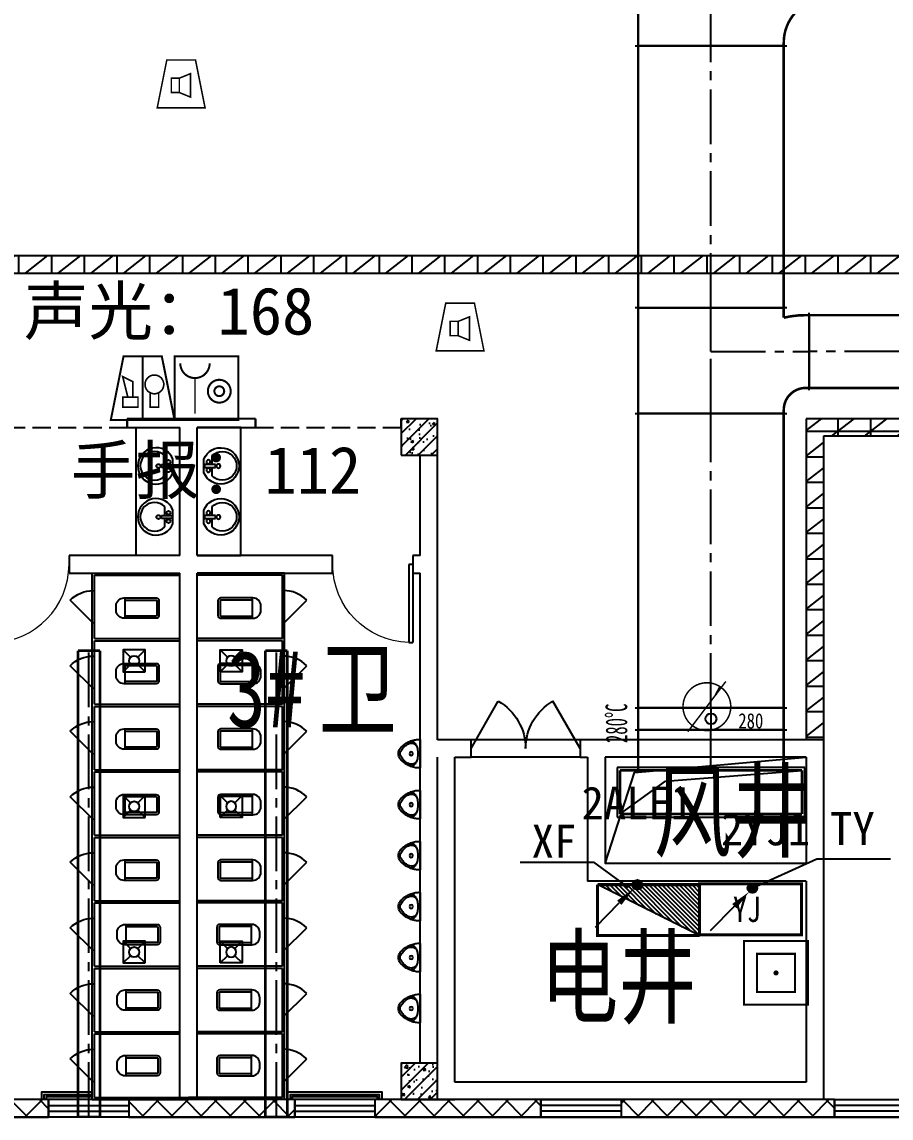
# Model space of a CAD drawing. Header units: millimetres. Extents: x -633009578 to 5705885, y -633235091 to 2571734.
# Drawn here: x 3538963 to 3550898, y 1855745 to 1870800 of the extents above; entities that cross this region are included whole.
import ezdxf

# ---------------------------------------------------------------- set-up
doc = ezdxf.new("R2010")
doc.units = ezdxf.units.MM
doc.header["$LTSCALE"] = 1000
doc.header["$MEASUREMENT"] = 0
doc.linetypes.add('CENTER2', pattern=[1.125, 0.75, -0.125, 0.125, -0.125])
doc.linetypes.add('DASH', pattern=[0.35, 0.25, -0.1])
doc.layers.get('0').update_dxf_attribs({"color": 9})
for name, color, linetype in [('000000000000电气', 7, 'Continuous'), ('A-COLUM(柱)', 255, 'Continuous'), ('A-DOOR(门）', 4, 'Continuous'), ('A-F-AREA(计算)', 5, 'Continuous'), ('A-FLOR(看线)', 8, 'Continuous'), ('A-HATH(填充)', 8, 'Continuous'), ('A-LM-RAIL(栏杆)', 167, 'Continuous'), ('A-LVTY(厨卫)', 8, 'Continuous'), ('A-OTHER(其它)', 192, 'Continuous'), ('A-TEXT(房间)', 243, 'Continuous'), ('A-WALL(墙)', 255, 'Continuous'), ('A-WINDOW（窗）', 4, 'Continuous'), ('DUCT-排烟中心线', 5, 'CENTER2'), ('DUCT-排烟法兰', 4, 'Continuous'), ('DUCT-排烟管', 2, 'Continuous'), ('DUCT-排烟管立管', 2, 'Continuous'), ('DUCT-排烟管端线', 4, 'Continuous'), ('DUCT-排烟阀门', 7, 'Continuous'), ('DUCT-排风中心线', 5, 'CENTER2'), ('DUCT-排风管', 31, 'Continuous'), ('H-Dev', 4, 'Continuous'), ('WALL', 9, 'Continuous'), ('电-弱电平面-箭头', 3, 'Continuous'), ('电-强电平面-标注', 3, 'Continuous'), ('设备-消防', 3, 'Continuous'), ('设备-箱柜', 3, 'Continuous')]:
    doc.layers.add(name, color=color, linetype=linetype)
doc.styles.add('_TCH', font='simhei.ttf', dxfattribs={"width": 0.75, "bigfont": 'hztxt.shx'})
doc.styles.add('_THVAC_DIM', font='simhei.ttf', dxfattribs={"width": 0.8, "height": 3.5, "bigfont": 'HZTXT'})
doc.styles.add('ELEC-DIM', font='simhei.ttf')
doc.styles.add('IDQSTYLE', font='simhei.ttf', dxfattribs={"width": 0.707, "bigfont": 'hztxt.shx'})
doc.styles.get("Standard").update_dxf_attribs({"font": 'simhei.ttf', "bigfont": 'hztxt.shx'})
doc.styles.add('宋体', font='simhei.ttf')
pattern_1 = [(0, (1102221.475196039, 677977.5160347573), (0, 350), []), (37.875, (1102621.475196039, 677977.5160347573), (-169.61527734408, 218.0766567528281), []), (90, (1102621.475196039, 677977.5160347573), (-450, 2.755455298081545e-14), [])]
pattern_2 = [(45, (1102421.475196039, 677977.5160347573), (-200.0002033111466, 200.0002033111467), []), (135, (1102421.475196039, 677977.5160347573), (-200.0002033111467, -200.0002033111466), [])]

# ---------------------------------------------------------------- blocks, each defined once
blk = doc.blocks.new('HC001303')
at = {"color": 0, "linetype": 'Continuous'}
blk.add_line((1.147673841419251, 1.538953517481514), (1.735401947549264, 2.599742189978989), dxfattribs=at)
at = {"color": 0, "linetype": 'Continuous', "const_width": 0.2}
blk.add_lwpolyline([(2.673745217742495e-14, -3.125, 0.1989123673796571), (2.209708691207992, -2.209708691207937, 0.1989123673796571), (3.125000000000028, -4.323120637516818e-16, 0.1989123673796568), (2.209708691207993, 2.209708691207993, 0.1989123673796569), (2.841876514387939e-14, 3.125, 0.1989123673796569), (-2.209708691207936, 2.209708691207994, 0.1989123673796568), (-3.124999999999972, 2.10353517373855e-15, 0.1989123673796572), (-2.209708691207937, -2.209708691207936, 0.1989123673796571)], format="xyb", close=True, dxfattribs=at)
blk.add_lwpolyline([(-2.500110713345594, -3.281016827298258), (2.47847216535268, 3.297393019579605)], dxfattribs=at)
at = {"color": 0, "style": 'IDQSTYLE', "width": 0.7}
for tag, p in [('280', (4.109408226946883, -2.854615367737885)), ('PSFHATT', (5.125000010000028, -3.281016827298258))]:
    blk.add_attdef(tag, p, '', height=2, dxfattribs=at)
blk = doc.blocks.new('HC001269')
at = {"color": 0, "linetype": 'Continuous', "const_width": 0.2}
for points in [[(-3.125, -3.125), (-3.125, 3.125), (3.125, 3.125), (3.125, -3.125), (-3.125, -3.125)], [(-1.875, -1.875), (-1.875, 1.875), (1.875, 1.875), (1.875, -1.875), (-1.875, -1.875)]]:
    blk.add_lwpolyline(points, dxfattribs=at)
at = {"color": 0, "linetype": 'Continuous', "const_width": 0.25}
blk.add_lwpolyline([(-0.125, 0, 1), (0.125, 0, 1)], format="xyb", close=True, dxfattribs=at)
at = {"color": 0, "style": 'IDQSTYLE', "width": 0.7}
blk.add_attdef('PSFHATT', (5.125, -3.125), '', height=2.5, dxfattribs=at)
blk = doc.blocks.new('HC001213')
at = {"color": 0, "linetype": 'Continuous', "const_width": 0.2}
blk.add_lwpolyline([(-1.875, 3.125), (1.875, 3.125), (3.125, -3.125), (-3.125, -3.125)], close=True, dxfattribs=at)
for points in [[(-0.243653517016746, 0.7382802506738564), (1.231346482983254, 1.338280250673856), (1.231346482983254, -1.736719749326144), (-0.243653517016746, -1.136719749326144)], [(-1.293653517016746, 0.7382802506738564), (-0.243653517016746, 0.7382802506738564), (-0.243653517016746, -1.136719749326144), (-1.293653517016746, -1.136719749326144), (-1.293653517016746, 0.7382802506738564)]]:
    blk.add_lwpolyline(points, dxfattribs=at)
at = {"color": 0, "style": 'IDQSTYLE', "width": 0.7}
blk.add_attdef('PSFHATT', (5.125, -3.125), '', height=2.5, dxfattribs=at)
blk = doc.blocks.new('HC001212')
at = {"color": 0, "linetype": 'Continuous', "const_width": 0.2}
blk.add_lwpolyline([(-1.875, 3.125), (1.875, 3.125), (3.125, -3.125), (-3.125, -3.125)], close=True, dxfattribs=at)
at = {"color": 0, "linetype": 'Continuous'}
for points, const_width in [([(0, 3.125), (0, -3.125)], 0.2), ([(-1.459485991813081, -0.8805239327332393), (-1.95948599181308, 1.119476067266761), (-0.9594859918130805, 0.619476067266761), (-0.9594859918130805, -0.8805239327332393)], 0.16), ([(-1.959485991813081, -1.880523932733239), (-1.95948599181308, -0.8805239327332393), (-0.4594859918130805, -0.8805239327332393), (-0.4594859918130805, -1.880523932733239), (-1.959485991813081, -1.880523932733239)], 0.16), ([(0.7290485194275803, -0.380523932733239), (0.7290485194281489, -1.880523932733239), (1.569048519428149, -1.880523932733239), (1.569048519430491, -0.380523932733239)], 0.16)]:
    blk.add_lwpolyline(points, dxfattribs=dict(at, const_width=const_width))
at = {"color": 0, "linetype": 'Continuous', "const_width": 0.16}
blk.add_lwpolyline([(1.799048519428144, -0.2905239327332435, 0.1989123673796631), (2.068287334970649, 0.3594760672667566, 0.1989123673796631), (1.799048519428145, 1.009476067266757, 0.1989123673796404), (1.149048519428189, 1.278714882809276, 0.1989123673796654), (0.4990485194281443, 1.009476067266757, 0.198912367379653), (0.2298097038856248, 0.3594760672667572, 0.1989123673796529), (0.4990485194281444, -0.2905239327332433, 0.1989123673796571), (1.14904851942816, -0.5597627482757622, 0.1989123673796488)], format="xyb", close=True, dxfattribs=at)
at = {"color": 0, "style": 'IDQSTYLE', "width": 0.7}
blk.add_attdef('PSFHATT', (5.125, -3.125), '', height=2.5, dxfattribs=at)
blk = doc.blocks.new('HC001208')
at = {"color": 0, "linetype": 'Continuous', "const_width": 0.2}
blk.add_lwpolyline([(-3.125, 3.125), (3.125, 3.125), (3.125, -3.125), (-3.125, -3.125)], close=True, dxfattribs=at)
blk.add_lwpolyline([(-2.560875308812533, 2.421549273106315, 0.198912367379651), (-2.13910907372117, 1.40331550819771, 0.1989123673796632), (-1.120875308812534, 0.9815492731063138, 0.1989123673796561), (-0.1026415439039181, 1.403315508197666, 0.1989123673796525), (0.3191246911874668, 2.421549273106313)], format="xyb", dxfattribs=at)
at = {"color": 0, "linetype": 'Continuous', "const_width": 0.128}
blk.add_lwpolyline([(-1.120875308812544, 0.9815492731063138), (-1.120875308812535, -2.518826738720627)], dxfattribs=at)
at = {"color": 0, "linetype": 'Continuous', "const_width": 0.2}
for points in [[(2.383210274305692, -0.3093507400644881, 0.9999999999999997), (0.1432102743056918, -0.3093507400644877, 0.9999999999999999)], [(0.7832102743056915, -0.3093507400644884, 0.9999999999999994), (1.743210274305692, -0.3093507400644881, 0.9999999999999994)]]:
    blk.add_lwpolyline(points, format="xyb", close=True, dxfattribs=at)
at = {"color": 0, "style": 'IDQSTYLE', "width": 0.7}
blk.add_attdef('PSFHATT', (5.125, -3.125), '', height=2.5, dxfattribs=at)
blk = doc.blocks.new('*X123')
at = {"color": 0, "linetype": 'Continuous'}
for p, q in [((237.2675791074955, 319.9990725063215), (242.2655414724513, 324.9970348712774)), ((235.9947869013596, 319.9990725063215), (239.7240323302681, 323.7283179352299)), ((236.4190509700716, 319.9990725063215), (240.5725604676919, 324.1525820039419)), ((236.8433150387835, 319.9990725063215), (241.4210886051158, 324.5768460726538)), ((237.6918431762074, 319.9990725063215), (242.2655414724513, 324.5727708025654)), ((238.1161072449193, 319.9990725063215), (242.2655414724513, 324.1485067338535)), ((238.5403713136312, 319.9990725063215), (242.2655414724513, 323.7242426651416)), ((235.1462587639358, 319.9990725063215), (238.0269760554204, 322.8797897978061)), ((235.5705228326477, 319.9990725063215), (238.8755041928442, 323.304053866518)), ((238.9646353823431, 319.9990725063215), (242.2655414724513, 323.2999785964296)), ((239.3888994510551, 319.9990725063215), (242.2655414724513, 322.8757145277177)), ((233.8734665578, 319.9990725063215), (235.4813916431488, 321.6069975916703)), ((234.297730626512, 319.9990725063215), (236.3299197805727, 322.0312616603822)), ((234.7219946952239, 319.9990725063215), (237.1784479179965, 322.4555257290941)), ((239.813163519767, 319.9990725063215), (242.2655414724513, 322.4514504590058)), ((240.2374275884789, 319.9990725063215), (242.2655414724513, 322.0271863902939)), ((240.6616916571909, 319.9990725063215), (242.2655414724513, 321.6029223215819)), ((233.0249384203761, 319.9990725063215), (233.7843353683011, 320.7584694542464)), ((233.4492024890881, 319.9990725063215), (234.6328635057249, 321.1827335229584)), ((241.0859557259028, 319.9990725063215), (242.2655414724513, 321.17865825287)), ((241.5102197946147, 319.9990725063215), (242.2655414724513, 320.7543941841581)), ((232.6006743516642, 319.9990725063215), (232.9358072308772, 320.3342053855345)), ((241.9344838633266, 319.9990725063215), (242.2655414724513, 320.3301301154461))]:
    blk.add_line(p, q, dxfattribs=at)
blk = doc.blocks.new('HC000431')
at = {"color": 0, "linetype": 'Continuous'}
blk.add_line((5, 2.5), (-5, -2.5), dxfattribs=at)
at = {"color": 0, "linetype": 'Continuous', "const_width": 0.3}
for points in [[(5, 2.5), (-5, 2.5), (-5, -2.5)], [(-5, -2.5), (5, -2.5), (5, 2.5)]]:
    blk.add_lwpolyline(points, dxfattribs=at)
at = {"color": 0, "linetype": 'Continuous'}
blk.add_blockref('*X123', (-237.2655414724513, -322.4990725063215), dxfattribs=at)
at = {"color": 0, "style": 'IDQSTYLE', "width": 0.7}
blk.add_attdef('PSFHATT', (7.000000000000028, -2.5), '', height=2.5, dxfattribs=at)
blk = doc.blocks.new('HC001536')
at = {"color": 0, "linetype": 'Continuous', "const_width": 0.3}
blk.add_lwpolyline([(5, 2.5), (-5, 2.5), (-5, -2.5), (5, -2.5)], close=True, dxfattribs=at)
at = {"color": 0, "style": 'IDQSTYLE', "width": 0.7}
for tag, p in [('AW', (-1.708333333333333, -1.25)), ('PSFHATT', (7, -2.5))]:
    blk.add_attdef(tag, p, '', height=2.5, dxfattribs=at)
blk = doc.blocks.new('*X126')
at = {"color": 0, "linetype": 'Continuous'}
for p, q in [((192.590110055903, 446.7242872143482), (193.9264208598343, 448.0605980182795)), ((192.6512440212146, 447.2096852483717), (193.4410228258108, 447.9994640529679)), ((192.666080612941, 446.3759937026742), (194.2747143715083, 447.9846274612416)), ((192.8122309321682, 446.0978799531896), (194.552828120993, 447.8384771420143)), ((193.0126674313866, 445.874052383696), (194.7766556904866, 447.6380406427959)), ((193.2651240367983, 445.7022449203958), (194.9484631537868, 447.3855840373842)), ((193.5780466605768, 445.5909034754624), (195.0598045987202, 447.0726614136058)), ((193.9838870800477, 445.5724798262212), (195.0782282479613, 446.6668209941349))]:
    blk.add_line(p, q, dxfattribs=at)
blk = doc.blocks.new('HC001447')
at = {"color": 0, "linetype": 'Continuous'}
blk.add_line((-5.469508829517324, -5.531426259851287), (-2.364015929042509, -2.356448738054951), dxfattribs=at)
blk.add_lwpolyline([(-2.364015929042509, -2.356448738054951, 0.8, 0, 0), (-0.4121164681388194, -0.4698776614111466, 0, 0, 0)], format="xyseb", dxfattribs=at)
blk.add_circle((0, 0), 0.625, dxfattribs=at)
at = {"color": 0, "linetype": 'Continuous', "xscale": 0.5, "yscale": 0.5, "zscale": 0.5}
blk.add_blockref('*X126', (-96.91845018383214, -223.4069038532592), dxfattribs=at)
at = {"color": 0, "style": 'IDQSTYLE', "width": 0.7}
blk.add_attdef('PSFHATT', (2.62500001, -5.531426259851287), '', height=2.5, dxfattribs=at)
blk = doc.blocks.new('_LV6')
for p, q in [((99.78343880523971, -300), (-99.78343880523971, -300)), ((-139.7834388052397, -340), (-139.7834388052361, -779.6564289797607)), ((-109.7834388052433, -340), (-109.7834388052397, -769.6564289797607)), ((99.78343880524335, -330), (-99.78343880524335, -330)), ((109.7834388052433, -769.6564289797607), (109.7834388052433, -340)), ((139.7834388052433, -779.6564289797607), (139.7834388052397, -340)), ((139.7834388052433, -769.6564289797607), (-139.7834388052397, -769.6564289797607)), ((-29.78343880523607, -889.6564289797607), (29.78343880524335, -889.6564289797607))]:
    blk.add_line(p, q)
for centre, radius, start, end in [((-99.78343880523971, -340), 40, 90, 180.0000000000002), ((99.78343880523971, -340), 40, 2.398081733190338e-13, 90), ((-99.78343880524335, -340), 10, 90, 180.0000000000002), ((99.78343880524335, -340), 10, 0, 90), ((-29.78343880523607, -779.6564289797607), 110, 180, 270), ((29.78343880524335, -779.6564289797607), 110, 270, 0)]:
    blk.add_arc(centre, radius, start, end)
blk = doc.blocks.new('$plan$00000387')
for points in [[(-195.1053413768082, -0.0007896247711869364), (195.1053413768082, 0.0007896247707321891, -0.056281), (192.2349483853259, -62.07158893748328, -0.051243), (175.2703486377404, -125.5748806645047, -0.047086), (143.6831082538288, -189.724628874892, -0.038643), (109.2489721777902, -237.0609902997553, -0.050944), (77.11679163034205, -267.7759659795192, -0.073316), (36.52038586093977, -290.7338367186967, -0.092337), (0.001018339326947171, -297.5362265440604, -0.092337), (-36.51803354920821, -290.7341323159712, -0.073316), (-77.11462417741222, -267.776590178973, -0.050944), (-109.2474259731857, -237.0618745823472, -0.038643), (-143.6819452275654, -189.7257908973352, -0.047086), (-175.269704824098, -125.5762993672297, -0.051243), (-192.2348186147988, -62.07314493917374, -0.056281)], [(0.0004063761161887669, -146.3291454144546, 0.999985), (0.0002089799604618747, -97.55313528460101, 0.999985)]]:
    blk.add_lwpolyline(points, format="xyb", close=True)
for points in [[(-169.3906686580854, -140.1226315288268, -0.078162), (-170.9980199055512, -114.6377667698976, -0.158684), (-159.1263041735847, -87.15485956814655, -0.087457), (-117.404978437914, -53.84085994681891, -0.073385), (-70.49119853318143, -36.56470876068397, -0.051629), (0.0003042701246158686, -29.26612660759247), (0.0003042701246158686, -29.26612660759247, -0.051629), (70.49149449189827, -36.56413818386, -0.073385), (117.4050415866323, -53.83990962471171, -0.087457), (159.1270096202247, -87.15357250312127, -0.158684), (170.9989478331345, -114.6363836417117, -0.078162), (169.3918028553499, -140.1212604160505)], [(117.0630501052547, -53.65384373908455, -0.099174), (138.5356947175851, -84.86577428893679, -0.110283), (144.8304822659725, -118.461657304113, -0.092873), (136.0170142026468, -157.9354627454745, -0.05733), (119.0399966660161, -187.626263302564, -0.037877), (85.37168024390257, -226.8225566132141, -0.072182), (35.33205354717484, -264.1794573646985, -0.124936), (0.001291311165005027, -273.1480356215775), (0.001291311165005027, -273.1480356215775, -0.124936), (-35.32991617790412, -264.1797433356796, -0.072182), (-85.36984427394054, -226.8232476352587, -0.037877), (-119.0384779452529, -187.6272268447183, -0.05733), (-136.0157358103124, -157.9365637070459, -0.092873), (-144.8298950764129, -118.4628296054302, -0.110283), (-138.5353804395845, -84.8668946738876, -0.099174), (-117.0629874684723, -53.65479130090807)]]:
    blk.add_lwpolyline(points, format="xyb")
blk = doc.blocks.new('$plan$00001628')
for p, q in [((-20.3236661099927, -1.818989403545856e-12), (20.3236661099927, 0)), ((20.3236661099927, 0), (20.3236661099927, -150.0481350782702)), ((-23.39245275389476, -103.9428290335418), (-143.6423603250569, -103.9428290335418)), ((-20.3236661099927, -150.0481350782702), (-20.3236661099927, -1.818989403545856e-12)), ((20.3236661099927, -150.0481350782702), (-20.3236661099927, -150.0481350782702)), ((136.0209855338053, -103.9428290335418), (23.52693074955823, -103.9428290335418))]:
    blk.add_line(p, q)
blk.add_lwpolyline([(-96.62842091566199, 9.318928566552131, 5.110403953654916), (92.21216199610717, 9.318928566550312)], format="xyb", close=True)
for centre, radius in [((-57.16031093435413, -51.98476159802703), 26.67481176936781), ((57.16031093435413, -51.98476159802703), 26.67481176936781), ((0, -190.1098522697775), 27.77136210564822)]:
    blk.add_circle(centre, radius)
blk.add_arc((-3.810687395625791, -242.5466148261803), 196.885515440561, 135.2526700260475, 44.74732997395247)
blk = doc.blocks.new('$TCHSYS$WIN2D')
for p, q in [((-0.5, 0.5), (0.5, 0.5)), ((-0.5, 0.5), (-0.4999999999999999, -0.5)), ((0.5, 0.5), (0.4999999999999998, -0.5)), ((0.5, 0.1666666666666666), (-0.5, 0.1666666666666666)), ((0.5, -0.1666666666666667), (-0.5, -0.1666666666666667)), ((-0.4999999999999999, -0.5), (0.5, -0.5))]:
    blk.add_line(p, q)
blk = doc.blocks.new('$DorLib2D$00000114')
at = {"color": 0}
blk.add_line((0.4999999999999964, 3.552713678800501e-15), (-0.2071067811864751, 0.7071067811864857), dxfattribs=at)
blk.add_arc((0.5000000000013856, -1.154631945610163e-12), 1.000000000001696, 135, 180, dxfattribs=at)
blk = doc.blocks.new('$DorLib2D$00000001')
for p, q in [((0.45, 0.9750000000000001), (0.5000000000000002, 0.9750000000000001)), ((0.45, 0), (0.45, 0.9750000000000001)), ((0.5, 0), (0.5, 0.9750000000000001)), ((0.5, 0), (0.45, 0))]:
    blk.add_line(p, q)
at = {"lineweight": 13}
blk.add_arc((0.475, 0), 0.975, 91.4692835813538, 180, dxfattribs=at)
blk = doc.blocks.new('$DorLib2D$00000231')
at = {"color": 0}
for p, q in [((-0.4999999999999947, 7.105427357601002e-15), (-0.2500000000000284, 0.4330127018921708)), ((0.5000000000000053, 7.105427357601002e-15), (0.250000000000032, 0.4330127018921708))]:
    blk.add_line(p, q, dxfattribs=at)
for centre, radius, start, end in [((-0.4999999999996803, 3.055333763768431e-13), 0.499999999999681, 0, 59.99999999996344), ((0.5000000000000426, -2.486899575160351e-14), 0.4999999999999835, 120.0000000000366, 180)]:
    blk.add_arc(centre, radius, start, end, dxfattribs=at)
blk = doc.blocks.new('_FZH')
h = blk.add_hatch()
h.set_pattern_fill('钢筋混凝土', color=256, scale=0.1, style=0)
h.set_pattern_definition([(45, (0, 0), (-0.1767766952966369, 0.1767766952966369), []), (50, (0, 0), (0.7172601826007535, -0.06275213498259512), [0.07500000000000001, -0.8250000000000001]), (355, (0, 0), (-0.138751333613, 0.7521921337000119), [0.06, -0.66]), (100.4514, (0.05977168000000001, -0.00522934), (0.5785093817140216, 0.6894395420609536), [0.06374019, -0.701142112]), (46.1842, (0, 0.2), (1.067241048625645, -0.1655190143290181), [0.1125, -1.2375]), (96.6356, (0.088936745, 0.186206693), (0.9346627055487033, 0.9741178709004418), [0.095610288, -1.051713]), (351.1842, (0, 0.2), (0.9346619451336272, 0.9741186009253247), [0.09000000000000001, -0.9900000000000001]), (21, (0.1, 0.15), (0.5969070521184617, -0.4026188906653388), [0.07500000000000001, -0.8250000000000001]), (326, (0.1, 0.15), (0.2433153319215824, 0.7251500450468529), [0.06, -0.66]), (71.4514, (0.149742233, 0.116448394), (0.84022262858149, 0.3225304967099524), [0.06374019, -0.701142112]), (37.50000000000001, (0, 0), (0.01215985531729062, 0.3328938538313115), [0, -0.652, 0, -0.67, 0, -0.6625000000000001]), (7.499999999999999, (0, 0), (0.2630695374421486, 0.3944117118823603), [0, -0.382, 0, -0.637, 0, -0.2525]), (-32.5, (-0.223, 0), (0.533822436172409, -0.02255487173437976), [0, -0.25, 0, -0.78, 0, -1.035]), (-42.5, (-0.323, 0), (0.5831861693423862, 0.1001049823323177), [0, -0.325, 0, -0.518, 0, -0.735])])
h.paths.add_polyline_path([(-0.5, -0.5), (0.5, -0.5), (0.5, 0.5), (-0.5, 0.5)])
blk.add_lwpolyline([(-0.5, -0.5), (0.5, -0.5), (0.5, 0.5), (-0.5, 0.5)], close=True)
blk = doc.blocks.new('bld')
for p, q in [((-149.9999999998836, 150), (-49.7184455517563, 49.71844555204734)), ((150, 150), (49.71844555233838, 49.71844555204734)), ((-49.7184455517563, -49.71844555204734), (-149.9999999998836, -150.0000000009313)), ((49.71844555233838, -49.71844555204734), (150, -150.0000000009313))]:
    blk.add_line(p, q)
blk.add_lwpolyline([(150, 150), (-149.9999999998836, 150), (-149.9999999998836, -150.0000000009313), (150, -150.0000000009313)], close=True)
blk.add_circle((0, 0), 70.3125)
blk = doc.blocks.new('00000594Cent')
at = {"lineweight": -2}
blk.add_line((-218.75, 1.4210854715202e-14), (218.75, 1.4210854715202e-14), dxfattribs=at)
at = {"color": 0, "linetype": 'ByBlock', "lineweight": -2}
blk.add_circle((0, 1.4210854715202e-14), 125, dxfattribs=at)
blk = doc.blocks.new('00000594Body')
at = {"color": 0, "linetype": 'ByBlock', "lineweight": -2}
for p, q in [((-250, -500), (-249.9999999999964, 500)), ((250, 500), (-250, 500)), ((250, -500), (250.0000000000036, 500)), ((-250, -500), (250, -500))]:
    blk.add_line(p, q, dxfattribs=at)

msp = doc.modelspace()

# ---------------------------------------------------------------- hatches: boundary and pattern name
at = {"layer": 'A-HATH(填充)'}
h = msp.add_hatch(dxfattribs=at)
h.set_pattern_fill('空心砖', color=256, scale=100, style=0)
h.set_pattern_definition(pattern_1)
h.paths.add_polyline_path([(3538289.994031725, 1867429.596922322), (3538409.994031784, 1867349.596922423), (3557819.994031749, 1867349.596922424), (3557819.994031756, 1867509.596922433), (3557699.99403176, 1867589.596922423), (3538289.994031765, 1867589.596922424)])
h = msp.add_hatch(dxfattribs=at)
h.set_pattern_fill('空心砖', color=256, scale=100, style=0)
h.set_pattern_definition(pattern_1)
h.paths.add_polyline_path([(3553869.994031765, 1865109.596922392), (3553869.994031765, 1865349.596922394), (3549729.994032404, 1865349.596922433), (3549969.994032389, 1865109.596922396)])
h = msp.add_hatch(dxfattribs=at)
h.set_pattern_fill('空心砖', color=256, scale=100, style=0)
h.set_pattern_definition(pattern_1)
h.paths.add_polyline_path([(3549969.994032389, 1865109.596922396), (3549729.994032404, 1865349.596922433), (3549729.994032429, 1860939.596922133), (3549969.994032429, 1860939.596922133)])
h = msp.add_hatch(dxfattribs=at)
h.set_pattern_fill('多孔材料', color=256, scale=100, style=0)
h.set_pattern_definition(pattern_2)
h.paths.add_polyline_path([(3534479.994031744, 1855759.596922407), (3539329.994032506, 1855759.596922414), (3539329.994032506, 1855999.596922435), (3534719.994031751, 1855999.596922429)])
h = msp.add_hatch(dxfattribs=at)
h.set_pattern_fill('多孔材料', color=256, scale=100, style=0)
h.set_pattern_definition(pattern_2)
h.paths.add_polyline_path([(3540429.994032506, 1855759.596922415), (3542709.994031996, 1855759.596922416), (3542709.994031996, 1855999.596922434), (3540429.994032506, 1855999.596922435)])
h = msp.add_hatch(dxfattribs=at)
h.set_pattern_fill('多孔材料', color=256, scale=100, style=0)
h.set_pattern_definition(pattern_2)
h.paths.add_polyline_path([(3543809.994031488, 1855759.596922417), (3546089.994030979, 1855759.596922419), (3546089.994030979, 1855999.596922434), (3543809.994031488, 1855999.596922434)])
h = msp.add_hatch(dxfattribs=at)
h.set_pattern_fill('多孔材料', color=256, scale=100, style=0)
h.set_pattern_definition(pattern_2)
h.paths.add_polyline_path([(3547189.994030979, 1855759.596922419), (3550120.033320327, 1855759.596922422), (3550120.033320327, 1855999.596922433), (3547189.994030979, 1855999.596922433)])

# ---------------------------------------------------------------- linework, layer by layer
at = {"layer": 'A-DOOR(门）'}
for p, q in [((3546629.994028427, 1860939.596922102), (3545129.994028427, 1860939.596922102)), ((3546629.994028427, 1860699.596922102), (3545129.994028427, 1860699.596922102))]:
    msp.add_line(p, q, dxfattribs=at)
at = {"layer": 'A-F-AREA(计算)'}
msp.add_lwpolyline([(3534479.971570265, 1991839.59697076), (3668759.971570265, 1991839.59697076), (3668759.971570265, 1855759.59697076), (3534479.971570265, 1855759.59697076)], close=True, dxfattribs=at)
at = {"layer": 'A-FLOR(看线)'}
for points in [[(3539929.994032301, 1856099.596922433), (3539229.994036932, 1856099.596922433), (3539229.994036932, 1855999.596922451)], [(3543909.994036231, 1855999.596922433), (3543909.994036231, 1856099.596922433), (3542609.994036193, 1856099.596922433), (3542609.994036193, 1855999.596922451)]]:
    msp.add_lwpolyline(points, dxfattribs=at)
at = {"layer": 'A-LM-RAIL(栏杆)'}
for points in [[(3539929.994032301, 1856064.596922433), (3539264.994036932, 1856064.596922433), (3539264.994036932, 1855999.596922451)], [(3539929.994032301, 1856034.596922433), (3539294.994036932, 1856034.596922433), (3539294.994036932, 1855999.596922451)], [(3543874.994036231, 1855999.596922433), (3543874.994036231, 1856064.596922433), (3542644.994036193, 1856064.596922433), (3542644.994036193, 1855999.596922451)], [(3543844.994036231, 1855999.596922433), (3543844.994036231, 1856034.596922433), (3542674.994036193, 1856034.596922433), (3542674.994036193, 1855999.596922451)]]:
    msp.add_lwpolyline(points, dxfattribs=at)
at = {"layer": 'A-LVTY(厨卫)'}
for p, q in [((3539929.99403231, 1862314.596922413), (3539929.994032325, 1863229.596922385)), ((3539929.994032325, 1863229.596922385), (3541129.994032251, 1863229.59692238)), ((3539959.994032321, 1862329.59692207), (3539959.994032325, 1863199.596922386)), ((3539959.994032325, 1863199.596922386), (3541129.994032251, 1863199.596922382)), ((3542569.994032279, 1863229.596922677), (3541369.9940333, 1863229.596922673)), ((3542539.99403228, 1863199.596922305), (3541369.9940333, 1863199.596922301)), ((3542539.994032282, 1862329.596921988), (3542539.99403228, 1863199.596922305)), ((3542569.99403249, 1862314.596922413), (3542569.994032279, 1863229.596922677)), ((3539929.994032312, 1861414.596922094), (3539929.994032316, 1862314.596922094)), ((3539959.994032321, 1862329.59692207), (3541129.994032251, 1862329.596922066)), ((3539959.994032318, 1861429.59692213), (3539959.994032321, 1862299.596922072)), ((3539959.994032321, 1862299.596922072), (3541129.994032251, 1862299.596922068)), ((3542539.994032282, 1862329.596921988), (3541369.994032708, 1862329.596921983)), ((3542539.994032825, 1862299.596922364), (3541369.994032708, 1862299.59692236)), ((3542539.994032829, 1861429.596922047), (3542539.994032825, 1862299.596922364)), ((3542569.994032492, 1861414.596922094), (3542569.994032488, 1862314.596922094)), ((3539929.994032322, 1860514.596922153), (3539929.994032326, 1861414.596922153)), ((3539959.994032318, 1861429.59692213), (3541129.994032149, 1861429.596922125)), ((3539959.994032314, 1860529.596922189), (3539959.994032318, 1861399.596922132)), ((3539959.994032318, 1861399.596922132), (3541129.994032149, 1861399.596922128)), ((3542539.994032829, 1861429.596922047), (3541369.994032708, 1861429.596922043)), ((3542539.994032286, 1861399.596922049), (3541369.994032708, 1861399.596922045)), ((3542539.99403229, 1860529.596922106), (3542539.994032286, 1861399.596922049)), ((3542569.994032502, 1860514.596922153), (3542569.994032498, 1861414.596922153)), ((3539929.99403232, 1859614.596922213), (3539929.994032323, 1860514.596922213)), ((3539959.994032314, 1860529.596922189), (3541129.994032149, 1860529.596922185)), ((3539959.99403231, 1859629.596921875), (3539959.994032314, 1860499.596922191)), ((3539959.994032314, 1860499.596922191), (3541129.994032149, 1860499.596922187)), ((3542539.99403229, 1860529.596922106), (3541369.994032845, 1860529.596922102)), ((3542539.994032833, 1860499.596922482), (3541369.994032845, 1860499.596922478)), ((3542539.994032837, 1859629.596922539), (3542539.994032833, 1860499.596922482)), ((3542569.994032499, 1859614.596922213), (3542569.994032496, 1860514.596922213)), ((3539929.99403232, 1858714.596922213), (3539929.994032323, 1859614.596922213)), ((3539959.99403231, 1859629.596921875), (3541129.994032302, 1859629.596921871)), ((3539959.994032307, 1858729.596922306), (3539959.99403231, 1859599.596922251)), ((3539959.99403231, 1859599.596922251), (3541129.994032302, 1859599.596922247)), ((3542539.994032837, 1859629.596922539), (3541369.994032845, 1859629.596922535)), ((3542539.994032294, 1859599.596922167), (3541369.994032845, 1859599.596922163)), ((3542539.994032297, 1858729.596922221), (3542539.994032294, 1859599.596922167)), ((3542569.994032499, 1858714.596922213), (3542569.994032496, 1859614.596922213)), ((3539929.99403232, 1857814.596922213), (3539929.994032323, 1858714.596922213)), ((3539959.994032307, 1858729.596922306), (3541129.994032302, 1858729.596922301)), ((3539959.994032303, 1857829.596922368), (3539959.994032307, 1858699.596922308)), ((3539959.994032307, 1858699.596922308), (3541129.994032302, 1858699.596922304)), ((3542539.994032297, 1858729.596922221), (3541369.994032302, 1858729.596922217)), ((3542539.994032297, 1858699.596922223), (3541369.994032302, 1858699.596922219)), ((3542539.994032301, 1857829.596922282), (3542539.994032297, 1858699.596922223)), ((3542569.994032499, 1857814.596922213), (3542569.994032496, 1858714.596922213)), ((3539929.994032316, 1856914.596922213), (3539929.99403232, 1857814.596922213)), ((3539959.994032303, 1857829.596922368), (3541129.994032302, 1857829.596922364)), ((3539959.994032299, 1856929.596922432), (3539959.994032303, 1857799.59692237)), ((3539959.994032303, 1857799.59692237), (3541129.994032302, 1857799.596922366)), ((3542539.994032301, 1857829.596922282), (3541369.994032302, 1857829.596922278)), ((3542539.994032844, 1857799.596922284), (3541369.994032302, 1857799.59692228)), ((3542539.994032848, 1856929.596921972), (3542539.994032844, 1857799.596922284)), ((3542569.994032503, 1856914.596922213), (3542569.994032499, 1857814.596922213)), ((3539929.994032295, 1855999.596922125), (3539929.99403232, 1856914.596922213)), ((3539959.994032299, 1856929.596922432), (3541129.994032302, 1856929.596922428)), ((3539959.994032295, 1856029.596922497), (3539959.994032299, 1856899.596922434)), ((3539959.994032299, 1856899.596922434), (3541129.994032302, 1856899.59692243)), ((3542539.994032848, 1856929.596921972), (3541369.994032302, 1856929.596921968)), ((3542539.994032305, 1856899.596921974), (3541369.994032302, 1856899.59692197)), ((3542539.994032308, 1856029.596921948), (3542539.994032305, 1856899.596921974)), ((3542569.994032308, 1855999.596922325), (3542569.994032504, 1856914.596922213)), ((3539929.994032295, 1855999.596922125), (3541249.99403241, 1855999.596922208)), ((3539959.994032295, 1856029.596922497), (3541249.99403241, 1856029.596922208)), ((3542539.994032308, 1856029.596921948), (3541249.99403241, 1856029.596922208)), ((3542569.994032308, 1855999.596922325), (3541249.99403241, 1855999.596922208))]:
    msp.add_line(p, q, dxfattribs=at)
for points in [[(3541129.994032292, 1863469.596922537), (3540529.994032276, 1863469.596922537), (3540529.994032376, 1865229.596922425), (3541129.994032391, 1865229.596922425)], [(3541369.994032527, 1863469.596922537), (3541969.994032543, 1863469.596922537), (3541969.994032444, 1865229.596922425), (3541369.994032429, 1865229.596922425)]]:
    msp.add_lwpolyline(points, dxfattribs=at)
at = {"layer": 'A-OTHER(其它)'}
msp.add_lwpolyline([(3546969.994032494, 1859239.596922089), (3547376.868837573, 1860488.814120962), (3549729.994032494, 1860699.596922128)], dxfattribs=at)
at = {"layer": 'A-WALL(墙)'}
for p, q in [((3538289.994031765, 1867589.596922424), (3557699.99403176, 1867589.596922423)), ((3538409.994031784, 1867349.596922423), (3557819.994031749, 1867349.596922424)), ((3541249.99403241, 1865349.596922424), (3540409.994030471, 1865349.59692243)), ((3540409.994030471, 1865349.59692243), (3540409.994030471, 1865229.596922443)), ((3542169.994032506, 1865349.596922469), (3541249.99403241, 1865349.596922424)), ((3542169.994032505, 1865229.596922521), (3542169.994032506, 1865349.596922469)), ((3553869.994031977, 1865349.596922378), (3549729.994032404, 1865349.596922433)), ((3549729.994032404, 1865349.596922433), (3549729.994032429, 1860939.596922133)), ((3540409.994030471, 1865229.596922443), (3541129.99403252, 1865229.596922456)), ((3541129.99403252, 1863469.596922175), (3541129.99403252, 1865229.596922456)), ((3541369.994032511, 1865229.596922443), (3542169.994032505, 1865229.596922521)), ((3541369.994032511, 1863469.596922203), (3541369.994032511, 1865229.596922443)), ((3553869.994031977, 1865109.596922444), (3549969.994032389, 1865109.596922396)), ((3549969.994032389, 1865109.596922396), (3549969.994032429, 1860939.596922133)), ((3544429.994031787, 1863469.596922203), (3544429.994031678, 1864849.596922453)), ((3544669.994031765, 1863349.596922211), (3544669.99403176, 1864849.596922453)), ((3541129.99403252, 1863469.596922175), (3539609.994031997, 1863469.596922113)), ((3539609.994031997, 1863469.596922113), (3539609.994031996, 1863229.596922365)), ((3543229.994031488, 1863469.596922207), (3541369.994032511, 1863469.596922203)), ((3543229.994031488, 1863229.596922038), (3543229.994031488, 1863469.596922207)), ((3544429.994031787, 1863469.596922203), (3544329.994031488, 1863469.596922208)), ((3544329.994031488, 1863469.596922208), (3544329.994031488, 1863229.596922038)), ((3544669.994031775, 1860939.596921102), (3544669.994031765, 1863349.596922211)), ((3539609.994031996, 1863229.596922365), (3541129.994032949, 1863229.59692234)), ((3541129.99403241, 1863214.596922408), (3541129.994032949, 1863229.59692234)), ((3541129.99403241, 1862314.596922089), (3541129.99403241, 1863214.596922408)), ((3541369.99403241, 1863214.596922408), (3541369.9940333, 1863229.596922156)), ((3541369.9940333, 1863229.596922156), (3543229.994031488, 1863229.596922038)), ((3541369.99403241, 1862314.596922089), (3541369.99403241, 1863214.596922408)), ((3544329.994031488, 1863229.596922038), (3544429.994031786, 1863229.596922156)), ((3544429.994031765, 1860819.596922102), (3544429.994031786, 1863229.596922156)), ((3541129.99403241, 1861414.596922149), (3541129.99403241, 1862314.596922089)), ((3541369.99403241, 1861414.596922149), (3541369.99403241, 1862314.596922089)), ((3541129.99403241, 1860514.596922208), (3541129.99403241, 1861414.596922149)), ((3541369.99403241, 1860514.596922208), (3541369.99403241, 1861414.596922149)), ((3544789.994031764, 1860939.596922102), (3544669.994031775, 1860939.596921102)), ((3545129.994028437, 1860939.596922179), (3544789.994031764, 1860939.596922102)), ((3545129.994028436, 1860699.596922239), (3545129.994028437, 1860939.596922179)), ((3546849.994032508, 1860939.596922102), (3546629.994028436, 1860939.596922179)), ((3546629.994028436, 1860939.596922179), (3546629.994028437, 1860699.596922239)), ((3549969.994032494, 1860939.596922134), (3546849.994032508, 1860939.596922102)), ((3549969.994032429, 1860939.596922133), (3549729.994032429, 1860939.596922133)), ((3549969.994032494, 1860939.596922134), (3549969.994032428, 1859119.596922102)), ((3544429.994031765, 1856499.596922424), (3544429.994031765, 1860819.596922102)), ((3544669.994031764, 1856119.59692243), (3544669.994031745, 1860699.596921101)), ((3544669.994031745, 1860699.596921101), (3544669.994031828, 1860699.596921101)), ((3544669.994031765, 1856499.596922424), (3544669.994031828, 1860699.596921101)), ((3544909.994031761, 1856239.596922443), (3544909.994031761, 1860699.596922266)), ((3544909.994031761, 1860699.596922266), (3545129.994028436, 1860699.596922239)), ((3546629.994028437, 1860699.596922239), (3546729.994032494, 1860699.596922266)), ((3546729.994032494, 1860699.596922266), (3546729.994032494, 1858999.596922082)), ((3549729.994032494, 1860699.596921965), (3546969.994032494, 1860699.596921965)), ((3546969.994032494, 1860699.596921965), (3546969.994032494, 1859239.596922089)), ((3549729.994032494, 1860699.596921965), (3549729.994032494, 1859239.596922089)), ((3541129.99403241, 1859614.596922208), (3541129.99403241, 1860514.596922208)), ((3541369.99403241, 1859614.596922208), (3541369.99403241, 1860514.596922208)), ((3541129.99403241, 1858714.596922208), (3541129.99403241, 1859614.596922208)), ((3541369.99403241, 1858714.596922208), (3541369.99403241, 1859614.596922208)), ((3549729.994032494, 1859239.596922089), (3546969.994032494, 1859239.596922089)), ((3549969.994032428, 1859119.596922102), (3549969.994032527, 1855999.596922377)), ((3549729.994032501, 1858999.596922082), (3546729.994032494, 1858999.596922082)), ((3549729.994032501, 1858999.596922082), (3549729.994032501, 1856239.596922443)), ((3541129.99403241, 1857814.596922208), (3541129.99403241, 1858714.596922208)), ((3541369.99403241, 1857814.596922208), (3541369.99403241, 1858714.596922208)), ((3541129.99403241, 1856914.596922208), (3541129.99403241, 1857814.596922208)), ((3541369.99403241, 1856914.596922208), (3541369.99403241, 1857814.596922208)), ((3541129.994032302, 1856029.596922493), (3541129.99403241, 1856914.596922208)), ((3541369.994032302, 1856029.596922492), (3541369.99403241, 1856914.596922208)), ((3544669.994031764, 1855999.596922424), (3544669.994031764, 1856119.59692243)), ((3549729.994032501, 1856239.596922443), (3544909.994031761, 1856239.596922443)), ((3544669.994031764, 1855999.596922424), (3544909.994031764, 1855999.596922424)), ((3549969.994032527, 1855999.596922377), (3544909.994031674, 1855999.596922377)), ((3544909.994031764, 1855999.596922424), (3544909.994031674, 1855999.596922377))]:
    msp.add_line(p, q, dxfattribs=at)
at = {"layer": 'A-WINDOW（窗）', "linetype": 'DASH'}
for p, q in [((3540409.994030931, 1865229.596922424), (3540409.994030931, 1865349.596922424)), ((3542169.994031765, 1865349.596922424), (3542169.994031765, 1865229.596922424)), ((3544169.994031765, 1865229.596922424), (3544169.994031765, 1865349.596922424)), ((3538409.994030931, 1865229.596922424, 800), (3540409.994030931, 1865229.596922424, 800)), ((3542169.994031765, 1865229.596922424, 800), (3544169.994031765, 1865229.596922424, 800))]:
    msp.add_line(p, q, dxfattribs=at)
at = {"layer": 'DUCT-排烟中心线', "color": 8}
for p, q in [((3548424.504886326, 1870519.527128722), (3548424.504886326, 1872119.527128722)), ((3548424.504886326, 1870469.527128722), (3548424.504886326, 1870519.527128722)), ((3548424.504886326, 1866872.616579905), (3548424.504886326, 1870469.327128722)), ((3548424.504886326, 1866272.416579905), (3548424.504886326, 1866872.416579905)), ((3548424.504886326, 1865422.416579905), (3548424.504886326, 1866272.416579905)), ((3548424.504886326, 1866272.416579905), (3549774.504886326, 1866272.416579905)), ((3552133.44083413, 1866272.416579905), (3549774.704886326, 1866272.416579905)), ((3548424.504886326, 1861378.231300869), (3548424.504886326, 1865422.216579905)), ((3548424.504886326, 1860519.790644329), (3548424.504886326, 1861077.831300869))]:
    msp.add_line(p, q, dxfattribs=at)
at = {"layer": 'DUCT-排烟法兰', "color": 8}
for p, q in [((3547384.504886326, 1870469.427128722), (3549464.504886326, 1870469.427128722)), ((3549464.504886326, 1866872.516579905), (3547384.504886326, 1866872.516579905)), ((3549774.604886326, 1865742.416579905), (3549774.604886326, 1866802.416579905)), ((3547384.504886326, 1865422.316579905), (3549464.504886326, 1865422.316579905)), ((3547384.504886326, 1861378.131300869), (3549464.504886326, 1861378.131300869)), ((3547384.504886326, 1861077.931300869), (3549464.504886326, 1861077.931300869)), ((3547134.504886326, 1860559.790644329), (3547134.504886326, 1859879.790644329)), ((3549714.504886326, 1860559.790644329), (3547134.504886326, 1860559.790644329)), ((3549714.504886326, 1859879.790644329), (3549714.504886326, 1860559.790644329)), ((3547134.504886326, 1859879.790644329), (3549714.504886326, 1859879.790644329))]:
    msp.add_line(p, q, dxfattribs=at)
at = {"layer": 'DUCT-排烟管', "color": 8, "const_width": 35}
for points in [[(3547424.504886326, 1871319.527128722), (3547424.504886326, 1870469.527128722)], [(3547424.504886326, 1870469.327128722), (3547424.504886326, 1866872.616579905)], [(3549424.504886326, 1870469.527128722), (3549424.504886326, 1870519.527128722)], [(3549424.504886326, 1866872.616579905), (3549424.504886326, 1870469.327128722)], [(3547424.504886326, 1866872.416579905), (3547424.504886326, 1865472.416579905)], [(3549424.504886326, 1866737.327643972), (3549424.504886326, 1866872.416579905)], [(3549774.504886326, 1866772.416579905), (3549724.504886326, 1866772.416579905)], [(3552133.44083413, 1866772.416579905), (3549774.704886326, 1866772.416579905)], [(3549724.504886326, 1865772.416579905), (3549774.504886326, 1865772.416579905)], [(3549774.704886326, 1865772.416579905), (3552133.44083413, 1865772.416579905)], [(3547424.504886326, 1865472.416579905), (3547424.504886326, 1865422.416579905)], [(3547424.504886326, 1865422.216579905), (3547424.504886326, 1861378.231300869)], [(3549424.504886326, 1865422.416579905), (3549424.504886326, 1865472.416579905)], [(3549424.504886326, 1861378.231300869), (3549424.504886326, 1865422.216579905)], [(3547424.504886326, 1861078.031300869), (3547424.504886326, 1861378.031300869)], [(3549424.504886326, 1861378.031300869), (3549424.504886326, 1861078.031300869)], [(3547424.504886326, 1861077.831300869), (3547424.504886326, 1860519.790644329)], [(3549424.504886326, 1860519.790644329), (3549424.504886326, 1861077.831300869)], [(3547424.504886326, 1860519.790644329), (3549424.504886326, 1860519.790644329)]]:
    msp.add_lwpolyline(points, dxfattribs=at)
for points in [[(3550024.504886326, 1871119.527128722, 0.4142135623733224), (3549424.504886326, 1870519.527128722)], [(3549724.504886326, 1866772.416579905, 0.05828290405839127), (3549424.504886326, 1866737.327643972)], [(3549724.504886326, 1865772.416579905, 0.4142135623733222), (3549424.504886326, 1865472.416579905)]]:
    msp.add_lwpolyline(points, format="xyb", dxfattribs=at)
at = {"layer": 'DUCT-排烟管立管', "color": 8, "const_width": 35}
for points in [[(3549674.504886326, 1860519.790644329), (3547174.504886326, 1860519.790644329)], [(3547174.504886326, 1860519.790644329), (3547174.504886326, 1859919.790644329)], [(3549674.504886326, 1859919.790644329), (3549674.504886326, 1860519.790644329)], [(3547174.504886326, 1859919.790644329), (3549674.504886326, 1859919.790644329)]]:
    msp.add_lwpolyline(points, dxfattribs=at)
at = {"layer": 'DUCT-排烟管端线', "color": 8}
for p, q in [((3547424.504886326, 1870469.527128722), (3549424.504886326, 1870469.527128722)), ((3549424.504886326, 1870469.327128722), (3547424.504886326, 1870469.327128722)), ((3547424.504886326, 1866872.616579905), (3549424.504886326, 1866872.616579905)), ((3549424.504886326, 1866872.416579905), (3547424.504886326, 1866872.416579905)), ((3549774.504886326, 1865772.416579905), (3549774.504886326, 1866772.416579905)), ((3549774.704886326, 1866772.416579905), (3549774.704886326, 1865772.416579905)), ((3547424.504886326, 1865422.416579905), (3549424.504886326, 1865422.416579905)), ((3549424.504886326, 1865422.216579905), (3547424.504886326, 1865422.216579905)), ((3547424.504886326, 1861378.231300869), (3549424.504886326, 1861378.231300869)), ((3549424.504886326, 1861378.031300869), (3547424.504886326, 1861378.031300869)), ((3549424.504886326, 1861078.031300869), (3547424.504886326, 1861078.031300869)), ((3549424.504886326, 1861077.831300869), (3547424.504886326, 1861077.831300869)), ((3547799.504886326, 1860369.790644329), (3549674.504886326, 1860519.790644329)), ((3547174.504886326, 1859919.790644329), (3547799.504886326, 1860369.790644329))]:
    msp.add_line(p, q, dxfattribs=at)
at = {"layer": 'DUCT-排风中心线', "color": 8}
for p, q in [((3539884.24962846, 1855762.346746071), (3539884.249628469, 1862164.536563749)), ((3542457.042217508, 1855762.346746058), (3542457.042217562, 1862164.536563736))]:
    msp.add_line(p, q, dxfattribs=at)
at = {"layer": 'DUCT-排风管', "color": 8, "const_width": 35}
for points in [[(3540034.249628469, 1862164.536563749), (3539734.249628469, 1862164.53656375)], [(3539734.249628469, 1862164.53656375), (3539734.24962846, 1855762.346746072)], [(3540034.24962846, 1855762.346746071), (3540034.249628469, 1862164.536563749)], [(3542607.042217562, 1862164.536563735), (3542307.042217562, 1862164.536563737)], [(3542307.042217562, 1862164.536563737), (3542307.042217508, 1855762.346746059)], [(3542607.042217508, 1855762.346746057), (3542607.042217562, 1862164.536563735)], [(3539734.24962846, 1855762.346746072), (3540034.24962846, 1855762.346746071)], [(3542307.042217508, 1855762.346746059), (3542607.042217508, 1855762.346746057)]]:
    msp.add_lwpolyline(points, dxfattribs=at)
at = {"layer": 'WALL'}
for p, q in [((3539329.994032506, 1855999.596922435), (3534719.994031751, 1855999.596922429)), ((3539329.994032506, 1855759.596922414), (3539329.994032506, 1855999.596922435)), ((3542709.994031996, 1855999.596922434), (3540429.994032506, 1855999.596922435)), ((3540429.994032506, 1855999.596922435), (3540429.994032506, 1855759.596922415)), ((3542709.994031996, 1855759.596922416), (3542709.994031996, 1855999.596922434)), ((3546089.994030979, 1855999.596922434), (3543809.994031488, 1855999.596922434)), ((3543809.994031488, 1855999.596922434), (3543809.994031488, 1855759.596922417)), ((3546089.994030979, 1855759.596922419), (3546089.994030979, 1855999.596922434)), ((3550120.033320327, 1855999.596922433), (3547189.994030979, 1855999.596922433)), ((3547189.994030979, 1855999.596922433), (3547189.994030979, 1855759.596922419)), ((3550120.033320327, 1855759.596922422), (3550120.033320327, 1855999.596922433)), ((3534479.994031744, 1855759.596922407), (3539329.994032506, 1855759.596922414)), ((3540429.994032506, 1855759.596922415), (3542709.994031996, 1855759.596922416)), ((3543809.994031488, 1855759.596922417), (3546089.994030979, 1855759.596922419)), ((3547189.994030979, 1855759.596922419), (3550120.033320327, 1855759.596922422))]:
    msp.add_line(p, q, dxfattribs=at)
at = {"layer": '电-强电平面-标注'}
for p, q in [((3548949.921144445, 1858882.252110363), (3549876.419466673, 1859306.550592944)), ((3549876.419466673, 1859306.550592944), (3550889.077694521, 1859306.550592944)), ((3545803.761387898, 1859258.734518151), (3546816.419615746, 1859258.734518151)), ((3547292.76306567, 1858909.93603557), (3546816.419615746, 1859258.734518151))]:
    msp.add_line(p, q, dxfattribs=at)

# ---------------------------------------------------------------- block references
at = {"layer": 'A-COLUM(柱)', "xscale": 500, "yscale": 500, "zscale": 500}
for p in [(3544419.994031765, 1865099.596922424), (3544419.994031765, 1856249.596922424)]:
    msp.add_blockref('_FZH', p, dxfattribs=at)
at = {"layer": 'A-DOOR(门）', "extrusion": (0, 0, -1), "xscale": -1100, "yscale": 1100, "zscale": 1100, "rotation": 180}
msp.add_blockref('$DorLib2D$00000001', (-3539059.99403241, 1863349.596922211), dxfattribs=at)
at = {"layer": 'A-DOOR(门）', "xscale": -1100, "yscale": 1100, "zscale": 1100, "rotation": 180}
msp.add_blockref('$DorLib2D$00000001', (3543779.994031699, 1863349.596922211), dxfattribs=at)
at = {"layer": 'A-DOOR(门）', "xscale": -1500, "yscale": 1500, "zscale": 1500}
msp.add_blockref('$DorLib2D$00000231', (3545879.994028427, 1860819.596922102), dxfattribs=at)
at = {"layer": 'A-LVTY(厨卫)'}
for name, p, rotation in [('$plan$00001628', (3541028.205831922, 1864699.59692397), 270), ('$plan$00001628', (3541028.205831922, 1863999.59692397), 270), ('_LV6', (3541354.993049397, 1862749.596922356), 89.99999999999993), ('_LV6', (3541354.993049399, 1861849.596922037), 89.99999999999993), ('_LV6', (3541354.993049409, 1860949.596922097), 89.99999999999993), ('$plan$00000387', (3544429.993242139, 1860749.596864064), 270), ('_LV6', (3541354.993049406, 1860049.596922156), 89.99999999999993), ('$plan$00000387', (3544429.993242139, 1860049.596864064), 270), ('$plan$00000387', (3544429.993242139, 1859349.596864064), 270), ('_LV6', (3541354.993049406, 1859149.596922156), 89.99999999999993), ('$plan$00000387', (3544429.993242139, 1858649.596864064), 270), ('_LV6', (3541339.993049455, 1858264.596922108), 89.99999999999993), ('$plan$00000387', (3544429.993242139, 1857949.596864064), 270), ('_LV6', (3541339.993049459, 1857364.596922108), 89.99999999999993), ('$plan$00000387', (3544429.993242139, 1857249.596864064), 270), ('_LV6', (3541339.993049462, 1856464.596922108), 89.99999999999993)]:
    msp.add_blockref(name, p, dxfattribs=dict(at, rotation=rotation))
at = {"layer": 'A-LVTY(厨卫)', "xscale": -1}
for name, p, rotation in [('$plan$00001628', (3541471.782232117, 1864699.59692397), 89.99999999999999), ('$plan$00001628', (3541471.782232117, 1863999.59692397), 89.99999999999999), ('_LV6', (3541144.995015404, 1862749.596922356), 270.0000000000001), ('_LV6', (3541144.995015406, 1861849.596922037), 270.0000000000001), ('_LV6', (3541144.995015416, 1860949.596922097), 270.0000000000001), ('_LV6', (3541144.995015414, 1860049.596922156), 270.0000000000001), ('_LV6', (3541144.995015414, 1859149.596922156), 270.0000000000001), ('_LV6', (3541159.995015365, 1858264.596922108), 270.0000000000001), ('_LV6', (3541159.995015361, 1857364.596922108), 270.0000000000001), ('_LV6', (3541159.995015361, 1856464.596922108), 270.0000000000001)]:
    msp.add_blockref(name, p, dxfattribs=dict(at, rotation=rotation))
at = {"layer": 'A-LVTY(厨卫)', "yscale": 450, "zscale": 100}
for p, xscale, rotation in [((3539944.994032312, 1862764.596922413), -450, 89.99999999978505), ((3542554.994032488, 1862764.596922413), 450, 269.999999999785), ((3539944.994032314, 1861864.596922094), -450, 89.99999999978505), ((3542554.99403249, 1861864.596922094), 450, 269.999999999785), ((3539944.994032324, 1860964.596922153), -450, 89.99999999978505), ((3542554.9940325, 1860964.596922153), 450, 269.999999999785), ((3539944.994032321, 1860064.596922213), -450, 89.99999999978505), ((3542554.994032498, 1860064.596922213), 450, 269.999999999785), ((3539944.994032321, 1859164.596922213), -450, 89.99999999978505), ((3542554.994032498, 1859164.596922213), 450, 269.999999999785), ((3539944.994032319, 1858264.596922212), -450, 89.99999999978505), ((3542554.994032501, 1858264.596922212), 450, 269.999999999785), ((3539944.994032315, 1857364.596922212), -450, 89.99999999978505), ((3542554.994032505, 1857364.596922212), 450, 269.999999999785), ((3539944.994032315, 1856464.596922212), -450, 89.99999999978505), ((3542554.994032509, 1856464.596922212), 450, 269.999999999785)]:
    msp.add_blockref('$DorLib2D$00000114', p, dxfattribs=dict(at, xscale=xscale, rotation=rotation))
at = {"layer": 'A-WINDOW（窗）', "extrusion": (0, 0, -1), "xscale": 1100, "yscale": 240, "zscale": 1100}
for p in [(-3539879.994032402, 1855879.596922424), (-3543259.994031662, 1855879.596922424)]:
    msp.add_blockref('$TCHSYS$WIN2D', p, dxfattribs=at)
at = {"layer": 'A-WINDOW（窗）', "yscale": 240}
for p, xscale, zscale in [((3546639.994030923, 1855879.596922424), 1100, 1100), ((3553120.03986853, 1855879.596922424), 6000.013096185634, 6000.013096185634)]:
    msp.add_blockref('$TCHSYS$WIN2D', p, dxfattribs=dict(at, xscale=xscale, zscale=zscale))
at = {"layer": 'DUCT-排烟阀门', "color": 8, "xscale": 0.6, "rotation": 270}
for name, yscale in [('00000594Body', 2), ('00000594Cent', 0.6)]:
    msp.add_blockref(name, (3548424.504886326, 1861228.031300869, 3000), dxfattribs=dict(at, yscale=yscale))
at = {"layer": 'H-Dev', "color": 8, "rotation": 269.999999999907}
for p in [(3540504.206729123, 1862024.864541401, -5000), (3540504.206729119, 1860024.864541401, -5000), (3540504.206729116, 1858024.864541401, -5000)]:
    msp.add_blockref('bld', p, dxfattribs=at)
at = {"layer": 'H-Dev', "color": 8, "xscale": -1, "rotation": 89.99999999947032}
for p in [(3541837.085116907, 1862024.864541394, -5000), (3541837.085116889, 1860024.864541394, -5000), (3541837.08511687, 1858024.864541394, -5000)]:
    msp.add_blockref('bld', p, dxfattribs=at)
at = {"layer": '电-弱电平面-箭头', "color": 4, "xscale": 105, "yscale": 105, "zscale": 105}
for p in [(3547413.756485668, 1858949.49696181), (3548993.950092872, 1858902.415574839)]:
    msp.add_blockref('HC001447', p, dxfattribs=at)
at = {"layer": '设备-消防'}
for name, p, xscale, yscale, zscale in [('HC001213', (3541149.745779686, 1869949.125), 105, 105, 105), ('HC001213', (3544979.745779686, 1866609.125), 105, 105, 105), ('HC001212', (3540621.463890539, 1865771), 140, 140, 140), ('HC001208', (3541496.463890539, 1865771), 140, 140, 140)]:
    msp.add_blockref(name, p, dxfattribs=dict(at, xscale=xscale, yscale=yscale, zscale=zscale))
ref = msp.add_blockref('HC001303', (3548368.852995098, 1861395.531300873, 3000), dxfattribs=dict(at, xscale=105, yscale=105, zscale=105))
ref.add_attrib('280', '280', (3548800.340858927, 1861095.79668726, 3000), dxfattribs={"layer": '0', "color": 0, "height": 210, "width": 0.8})
at = {"layer": '设备-消防', "xscale": -140, "yscale": 140, "zscale": 140, "rotation": 180}
msp.add_blockref('HC001269', (3549317.89574351, 1857738.177810032), dxfattribs=at)
at = {"layer": '设备-箱柜', "xscale": -140, "yscale": 140, "zscale": 140, "rotation": 180}
msp.add_blockref('HC000431', (3547567.435057416, 1858600.611953838), dxfattribs=at)
at = {"layer": '设备-箱柜'}
ref = msp.add_blockref('HC001536', (3548967.435057416, 1858612.805051462), dxfattribs=dict(at, xscale=140, yscale=140, zscale=140))
ref.add_attrib('AW', 'YJ', (3548728.26839075, 1858437.805051462), dxfattribs={"layer": '0', "color": 0, "height": 350, "width": 0.8})

# ---------------------------------------------------------------- texts
at = {"layer": '000000000000电气', "color": 5, "lineweight": 35, "style": '宋体'}
msp.add_text('声光：168', height=650, dxfattribs=at).set_placement((3538990.88610297, 1866505.694845727))
at = {"layer": '000000000000电气', "color": 2, "lineweight": 35, "style": '宋体'}
msp.add_text('手报：112', height=650, dxfattribs=at).set_placement((3539635.566167515, 1864318.360102633))
at = {"layer": 'A-TEXT(房间)', "style": '_TCH', "width": 0.75}
for s, p in [('3#', (3541778.692454167, 1861113.539214954)), ('卫', (3543038.692454167, 1861113.539214954)), ('风井', (3547638.44800366, 1859437.780831673)), ('电井', (3546077.858255595, 1857158.286353319))]:
    msp.add_text(s, height=1050, dxfattribs=at).set_placement(p)
at = {"layer": 'DUCT-排烟阀门', "color": 8, "style": '_THVAC_DIM', "width": 0.5647058823529412}
msp.add_text('280%%dC', height=297.5, rotation=90, dxfattribs=at).set_placement((3547274.504886326, 1860896.031300869, 3000))
at = {"layer": '电-强电平面-标注', "style": 'ELEC-DIM'}
for s, height, p in [('2ALE1', 450, (3546648.498736161, 1859848.00518398)), ('2YJ1', 450, (3548561.231791847, 1859490.75424655)), ('TY', 453.1645569620252, (3550058.697947687, 1859496.424010666)), ('XF', 453.1645569620252, (3545961.039868913, 1859322.607935873))]:
    msp.add_text(s, height=height, dxfattribs=at).set_placement(p)

doc.saveas('drawing.dxf')
